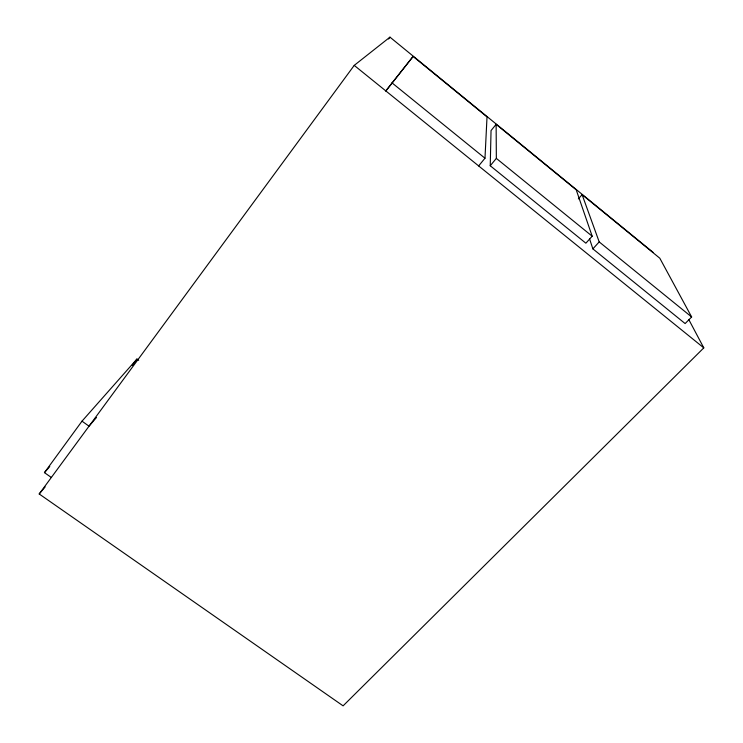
<?xml version="1.0" encoding="UTF-8"?>
<svg xmlns="http://www.w3.org/2000/svg" width="743" height="743" viewBox="0 0 743 743"><rect width="100%" height="100%" fill="white"/><g stroke="black" fill="none" stroke-linecap="round" stroke-linejoin="round"><path stroke-width="1.11" d="M490.241 165.754L491.039 130.573L496.129 124.35L576.215 189.846L592.18 236.209L585.865 243.193L490.241 165.754L496.343 158.389L496.129 124.35M478.641 165.921L484.984 158.222L487.018 116.902L413.099 56.44L385.84 90.925L413.099 56.44M51.332 477.47L44.45 472.641L81.999 421.17L136.953 359.036L138.681 360.299M132.208 365.5L136.953 359.036M688.733 319.453L703.797 347.873L343.099 705.85L39.203 493.974L354.225 65.384L389.964 37.15L653.218 252.471M388.589 39.008L389.964 37.15M39.203 493.974L45.156 486.925M96.525 417.473L89.03 426.185L81.999 421.17M44.45 472.641L49.772 466.511M578.351 198.91L582.103 194.666L659.812 258.22L691.64 316.964L685.13 323.567L592.877 248.868L589.598 238.995M592.877 248.868L599.202 241.912L582.103 194.666M354.225 65.384L703.797 347.873M496.343 158.389L592.18 236.209M599.202 241.912L691.64 316.964M391.96 82.835L484.984 158.222"/></g></svg>
